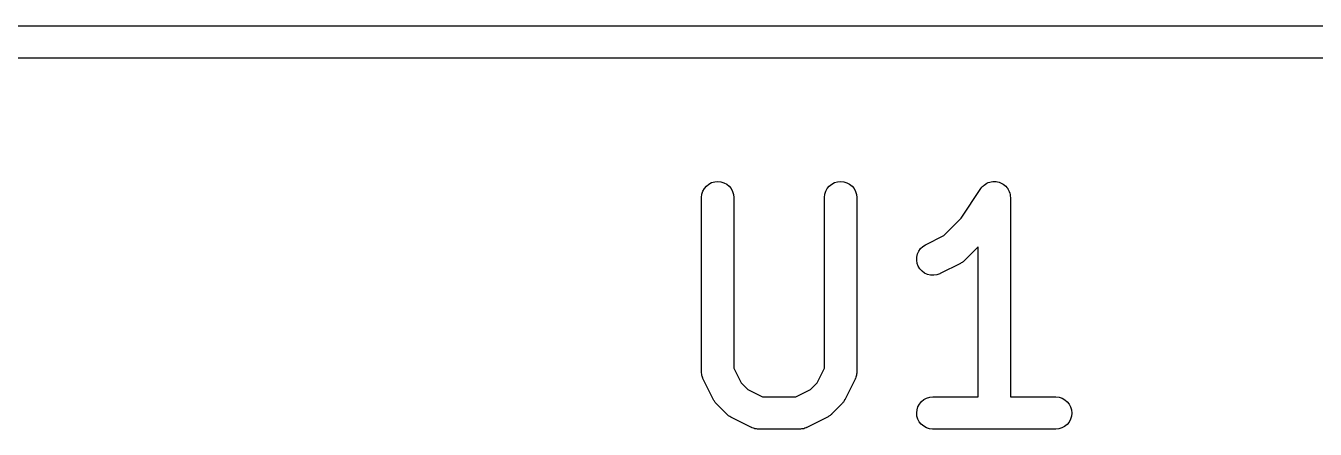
# Model space of a CAD drawing. Extents: x 0.4 to 10.6, y -8.1 to -0.4.
# Drawn here: x 2.9142 to 3.1502, y -3.9641 to -3.8904 of the extents above; entities that cross this region are included whole.
import ezdxf

# ---------------------------------------------------------------- set-up
doc = ezdxf.new("R2010")
doc.units = 0
doc.header["$MEASUREMENT"] = 0
doc.layers.add('BLACK', color=7, linetype='CONTINUOUS')

msp = doc.modelspace()

# ---------------------------------------------------------------- linework, layer by layer
at = {"layer": 'BLACK', "linetype": 'CONTINUOUS'}
for p, q in [((2.37382, -3.89035), (3.76791, -3.89035)), ((3.77072, -3.89626), (2.37101, -3.89626)), ((3.03843, -3.92008), (3.0388, -3.91964)), ((3.0388, -3.91964), (3.03925, -3.91928)), ((3.03925, -3.91928), (3.03976, -3.91901)), ((3.03976, -3.91901), (3.04032, -3.91885)), ((3.04032, -3.91885), (3.04089, -3.91879)), ((3.04089, -3.91879), (3.04146, -3.91885)), ((3.04146, -3.91885), (3.04201, -3.91903)), ((3.04201, -3.91903), (3.04252, -3.9193)), ((3.04252, -3.9193), (3.04297, -3.91967)), ((3.04297, -3.91967), (3.04333, -3.92011)), ((3.06093, -3.92008), (3.0613, -3.91964)), ((3.0613, -3.91964), (3.06175, -3.91928)), ((3.06175, -3.91928), (3.06226, -3.91901)), ((3.06226, -3.91901), (3.06281, -3.91885)), ((3.06281, -3.91885), (3.06339, -3.91879)), ((3.06339, -3.91879), (3.06396, -3.91885)), ((3.06396, -3.91885), (3.06451, -3.91903)), ((3.06451, -3.91903), (3.06502, -3.9193)), ((3.06502, -3.9193), (3.06546, -3.91967)), ((3.06546, -3.91967), (3.06583, -3.92011)), ((3.08924, -3.91985), (3.08942, -3.91964)), ((3.08942, -3.91964), (3.08943, -3.91963)), ((3.08942, -3.91964), (3.08942, -3.91964)), ((3.08943, -3.91963), (3.08966, -3.91945)), ((3.08966, -3.91945), (3.08987, -3.91928)), ((3.08987, -3.91928), (3.08988, -3.91927)), ((3.08987, -3.91928), (3.08987, -3.91928)), ((3.08988, -3.91927), (3.09014, -3.91913)), ((3.09014, -3.91913), (3.09038, -3.91901)), ((3.09038, -3.91901), (3.09038, -3.91901)), ((3.09038, -3.91901), (3.09039, -3.91901)), ((3.09039, -3.91901), (3.09067, -3.91892)), ((3.09067, -3.91892), (3.09094, -3.91885)), ((3.09094, -3.91885), (3.09122, -3.91882)), ((3.09094, -3.91885), (3.09094, -3.91885)), ((3.09094, -3.91885), (3.09094, -3.91885)), ((3.09122, -3.91882), (3.09151, -3.91879)), ((3.09151, -3.91879), (3.09151, -3.91879)), ((3.09151, -3.91879), (3.09181, -3.91883)), ((3.09151, -3.91879), (3.09151, -3.91879)), ((3.09181, -3.91883), (3.09208, -3.91885)), ((3.09208, -3.91885), (3.09208, -3.91886)), ((3.09208, -3.91886), (3.09209, -3.91886)), ((3.09209, -3.91886), (3.09238, -3.91895)), ((3.09238, -3.91895), (3.09263, -3.91903)), ((3.09263, -3.91903), (3.09263, -3.91903)), ((3.09263, -3.91903), (3.09264, -3.91903)), ((3.09264, -3.91903), (3.09289, -3.91917)), ((3.09289, -3.91917), (3.09314, -3.9193)), ((3.09314, -3.9193), (3.09314, -3.9193)), ((3.09314, -3.9193), (3.09314, -3.9193)), ((3.09314, -3.9193), (3.09336, -3.91948)), ((3.09336, -3.91948), (3.09358, -3.91967)), ((3.09358, -3.91967), (3.09359, -3.91967)), ((3.09359, -3.91967), (3.09359, -3.91967)), ((3.09359, -3.91967), (3.09378, -3.9199)), ((3.03792, -3.92171), (3.03798, -3.92113)), ((3.03792, -3.92175), (3.03792, -3.92171)), ((3.03792, -3.95362), (3.03792, -3.92175)), ((3.03798, -3.92113), (3.03816, -3.92058)), ((3.03816, -3.92058), (3.03843, -3.92008)), ((3.04333, -3.92011), (3.0436, -3.92062)), ((3.0436, -3.92062), (3.04377, -3.92117)), ((3.04377, -3.92117), (3.04382, -3.92175)), ((3.04382, -3.92175), (3.04382, -3.95292)), ((3.06041, -3.92171), (3.06048, -3.92113)), ((3.06041, -3.92175), (3.06041, -3.92171)), ((3.06041, -3.95292), (3.06041, -3.92175)), ((3.06048, -3.92113), (3.06065, -3.92058)), ((3.06065, -3.92058), (3.06093, -3.92008)), ((3.06583, -3.92011), (3.0661, -3.92062)), ((3.0661, -3.92062), (3.06626, -3.92117)), ((3.06626, -3.92117), (3.06632, -3.92175)), ((3.06632, -3.92175), (3.06632, -3.95362)), ((3.08544, -3.92549), (3.08903, -3.92011)), ((3.08903, -3.92011), (3.08905, -3.92008)), ((3.08905, -3.92008), (3.08924, -3.91985)), ((3.08905, -3.92008), (3.08905, -3.92008)), ((3.08905, -3.92008), (3.08905, -3.92008)), ((3.08905, -3.92008), (3.08905, -3.92008)), ((3.09378, -3.9199), (3.09395, -3.92011)), ((3.09395, -3.92011), (3.09395, -3.92012)), ((3.09395, -3.92012), (3.09395, -3.92012)), ((3.09395, -3.92012), (3.0941, -3.92039)), ((3.0941, -3.92039), (3.09422, -3.92062)), ((3.09422, -3.92062), (3.09422, -3.92062)), ((3.09422, -3.92062), (3.09422, -3.92063)), ((3.09422, -3.92063), (3.09431, -3.92091)), ((3.09431, -3.92091), (3.09439, -3.92117)), ((3.09439, -3.92117), (3.09439, -3.92118)), ((3.09439, -3.92118), (3.09439, -3.92118)), ((3.09439, -3.92118), (3.09441, -3.92147)), ((3.09441, -3.92147), (3.09444, -3.92175)), ((3.09444, -3.92175), (3.09444, -3.95816)), ((3.08224, -3.92869), (3.08544, -3.92549)), ((3.07892, -3.93035), (3.08224, -3.92869)), ((3.07744, -3.93205), (3.07768, -3.93153)), ((3.07768, -3.93153), (3.07801, -3.93106)), ((3.07801, -3.93106), (3.07843, -3.93066)), ((3.07843, -3.93066), (3.07892, -3.93035)), ((3.08854, -3.93075), (3.08608, -3.93321)), ((3.08854, -3.95816), (3.08854, -3.93075)), ((3.07729, -3.93319), (3.07731, -3.93261)), ((3.07739, -3.93376), (3.07729, -3.93319)), ((3.07731, -3.93261), (3.07744, -3.93205)), ((3.07759, -3.9343), (3.07739, -3.93376)), ((3.08531, -3.93376), (3.08156, -3.93564)), ((3.08545, -3.93367), (3.08531, -3.93376)), ((3.0856, -3.9336), (3.08545, -3.93367)), ((3.08569, -3.93352), (3.0856, -3.9336)), ((3.0858, -3.93346), (3.08569, -3.93352)), ((3.08592, -3.93334), (3.0858, -3.93346)), ((3.08605, -3.93324), (3.08592, -3.93334)), ((3.08608, -3.93321), (3.08605, -3.93324)), ((3.07789, -3.93479), (3.07759, -3.9343)), ((3.07829, -3.93521), (3.07789, -3.93479)), ((3.07875, -3.93555), (3.07829, -3.93521)), ((3.07928, -3.93579), (3.07875, -3.93555)), ((3.07984, -3.93592), (3.07928, -3.93579)), ((3.08041, -3.93594), (3.07984, -3.93592)), ((3.08098, -3.93585), (3.08041, -3.93594)), ((3.08152, -3.93566), (3.08098, -3.93585)), ((3.08156, -3.93564), (3.08152, -3.93566)), ((3.03793, -3.9537), (3.03792, -3.95362)), ((3.03792, -3.95379), (3.03793, -3.9537)), ((3.03795, -3.95399), (3.03792, -3.95379)), ((3.03797, -3.95419), (3.03795, -3.95399)), ((3.038, -3.95428), (3.03797, -3.95419)), ((3.03801, -3.95436), (3.038, -3.95428)), ((3.03808, -3.95455), (3.03801, -3.95436)), ((3.03814, -3.95474), (3.03808, -3.95455)), ((3.03818, -3.95482), (3.03814, -3.95474)), ((3.03821, -3.9549), (3.03818, -3.95482)), ((3.03823, -3.95494), (3.03821, -3.9549)), ((3.0401, -3.95869), (3.03823, -3.95494)), ((3.04382, -3.95292), (3.04517, -3.95562)), ((3.05907, -3.95562), (3.06041, -3.95292)), ((3.06601, -3.95494), (3.06413, -3.95869)), ((3.06604, -3.95486), (3.06601, -3.95494)), ((3.06608, -3.95478), (3.06604, -3.95486)), ((3.06614, -3.95459), (3.06608, -3.95478)), ((3.06621, -3.9544), (3.06614, -3.95459)), ((3.06623, -3.95431), (3.06621, -3.9544)), ((3.06626, -3.95423), (3.06623, -3.95431)), ((3.06628, -3.95403), (3.06626, -3.95423)), ((3.06631, -3.95383), (3.06628, -3.95403)), ((3.06632, -3.95366), (3.06631, -3.95375)), ((3.06631, -3.95375), (3.06631, -3.95383)), ((3.06632, -3.95362), (3.06632, -3.95366)), ((3.04517, -3.95562), (3.04637, -3.95682)), ((3.04637, -3.95682), (3.04907, -3.95816)), ((3.05517, -3.95816), (3.05787, -3.95682)), ((3.05787, -3.95682), (3.05907, -3.95562)), ((3.04019, -3.95883), (3.0401, -3.95869)), ((3.04027, -3.95898), (3.04019, -3.95883)), ((3.04034, -3.95907), (3.04027, -3.95898)), ((3.04041, -3.95918), (3.04034, -3.95907)), ((3.04052, -3.9593), (3.04041, -3.95918)), ((3.04063, -3.95943), (3.04052, -3.9593)), ((3.04066, -3.95946), (3.04063, -3.95943)), ((3.04253, -3.96133), (3.04066, -3.95946)), ((3.04907, -3.95816), (3.05517, -3.95816)), ((3.06358, -3.95946), (3.06171, -3.96133)), ((3.06369, -3.95933), (3.06358, -3.95946)), ((3.0638, -3.95921), (3.06369, -3.95933)), ((3.06387, -3.95911), (3.0638, -3.95921)), ((3.06395, -3.95901), (3.06387, -3.95911)), ((3.06402, -3.95886), (3.06395, -3.95901)), ((3.06411, -3.95873), (3.06402, -3.95886)), ((3.06413, -3.95869), (3.06411, -3.95873)), ((3.07752, -3.95997), (3.07779, -3.95947)), ((3.07779, -3.95947), (3.07816, -3.95902)), ((3.07816, -3.95902), (3.07861, -3.95866)), ((3.07861, -3.95866), (3.07911, -3.95839)), ((3.07911, -3.95839), (3.07967, -3.95822)), ((3.07967, -3.95822), (3.08024, -3.95816)), ((3.08024, -3.95816), (3.08854, -3.95816)), ((3.09444, -3.95816), (3.10274, -3.95816)), ((3.10274, -3.95816), (3.10278, -3.95816)), ((3.10278, -3.95816), (3.10335, -3.95823)), ((3.10335, -3.95823), (3.1039, -3.9584)), ((3.1039, -3.9584), (3.10441, -3.95868)), ((3.10441, -3.95868), (3.10485, -3.95905)), ((3.10485, -3.95905), (3.10521, -3.9595)), ((3.10521, -3.9595), (3.10547, -3.96001)), ((3.04266, -3.96144), (3.04253, -3.96133)), ((3.04278, -3.96155), (3.04266, -3.96144)), ((3.04288, -3.96162), (3.04278, -3.96155)), ((3.04298, -3.9617), (3.04288, -3.96162)), ((3.04312, -3.96177), (3.04298, -3.9617)), ((3.04326, -3.96186), (3.04312, -3.96177)), ((3.0433, -3.96188), (3.04326, -3.96186)), ((3.04705, -3.96376), (3.0433, -3.96188)), ((3.06094, -3.96188), (3.05719, -3.96376)), ((3.06108, -3.9618), (3.06094, -3.96188)), ((3.06123, -3.96172), (3.06108, -3.9618)), ((3.06132, -3.96164), (3.06123, -3.96172)), ((3.06143, -3.96158), (3.06132, -3.96164)), ((3.06155, -3.96146), (3.06143, -3.96158)), ((3.06168, -3.96136), (3.06155, -3.96146)), ((3.06171, -3.96133), (3.06168, -3.96136)), ((3.07729, -3.9611), (3.07735, -3.96052)), ((3.07734, -3.96167), (3.07729, -3.9611)), ((3.0775, -3.96222), (3.07734, -3.96167)), ((3.07735, -3.96052), (3.07752, -3.95997)), ((3.07777, -3.96273), (3.0775, -3.96222)), ((3.10546, -3.96226), (3.10519, -3.96277)), ((3.10563, -3.96171), (3.10546, -3.96226)), ((3.10547, -3.96001), (3.10564, -3.96056)), ((3.10569, -3.96114), (3.10563, -3.96171)), ((3.10564, -3.96056), (3.10569, -3.96114)), ((3.04713, -3.96379), (3.04705, -3.96376)), ((3.04721, -3.96383), (3.04713, -3.96379)), ((3.0474, -3.96389), (3.04721, -3.96383)), ((3.04759, -3.96396), (3.0474, -3.96389)), ((3.04767, -3.96398), (3.04759, -3.96396)), ((3.04776, -3.96401), (3.04767, -3.96398)), ((3.04796, -3.96403), (3.04776, -3.96401)), ((3.04815, -3.96406), (3.04796, -3.96403)), ((3.04824, -3.96406), (3.04815, -3.96406)), ((3.04833, -3.96407), (3.04824, -3.96406)), ((3.04837, -3.96407), (3.04833, -3.96407)), ((3.05587, -3.96407), (3.04837, -3.96407)), ((3.05595, -3.96406), (3.05587, -3.96407)), ((3.05604, -3.96406), (3.05595, -3.96406)), ((3.05624, -3.96403), (3.05604, -3.96406)), ((3.05644, -3.96401), (3.05624, -3.96403)), ((3.05652, -3.96399), (3.05644, -3.96401)), ((3.05661, -3.96398), (3.05652, -3.96399)), ((3.0568, -3.96391), (3.05661, -3.96398)), ((3.05699, -3.96385), (3.0568, -3.96391)), ((3.05707, -3.96381), (3.05699, -3.96385)), ((3.05715, -3.96378), (3.05707, -3.96381)), ((3.05719, -3.96376), (3.05715, -3.96378)), ((3.07813, -3.96318), (3.07777, -3.96273)), ((3.07857, -3.96355), (3.07813, -3.96318)), ((3.07908, -3.96383), (3.07857, -3.96355)), ((3.07963, -3.96401), (3.07908, -3.96383)), ((3.0802, -3.96407), (3.07963, -3.96401)), ((3.08024, -3.96407), (3.0802, -3.96407)), ((3.10274, -3.96407), (3.08024, -3.96407)), ((3.10331, -3.96401), (3.10274, -3.96407)), ((3.10386, -3.96385), (3.10331, -3.96401)), ((3.10437, -3.96358), (3.10386, -3.96385)), ((3.10482, -3.96321), (3.10437, -3.96358)), ((3.10519, -3.96277), (3.10482, -3.96321))]:
    msp.add_line(p, q, dxfattribs=at)

doc.saveas('drawing.dxf')
